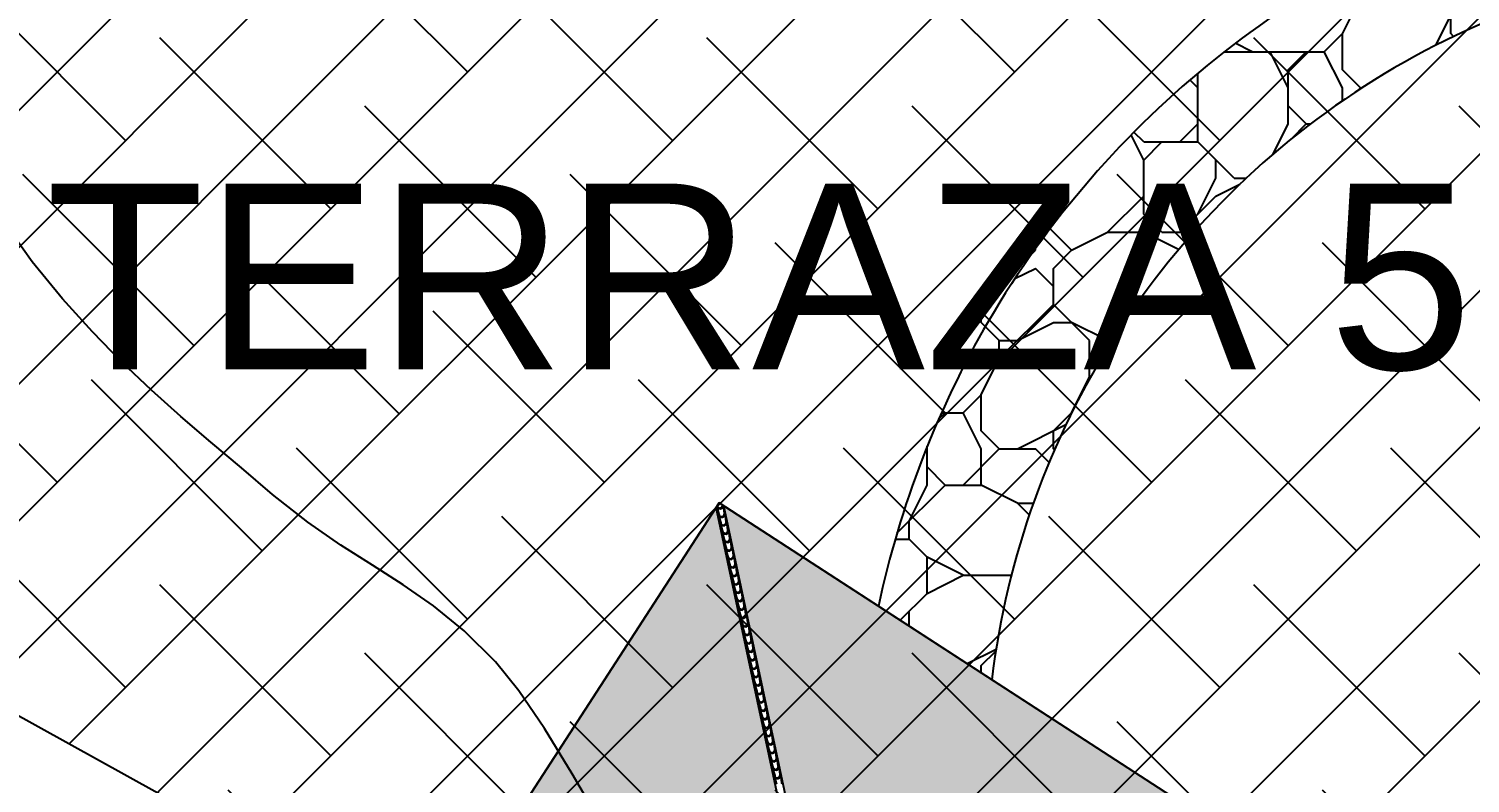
# Model space of a CAD drawing. Header units: millimetres. Extents: x 648844 to 649530, y 1246379 to 1246752.
# Drawn here: x 649079.65 to 649107.59, y 1246566.69 to 1246581.31 of the extents above; entities that cross this region are included whole.
import ezdxf

# ---------------------------------------------------------------- set-up
doc = ezdxf.new("R2010")
doc.units = ezdxf.units.MM
doc.header["$LTSCALE"] = 20
doc.header["$MEASUREMENT"] = 0
doc.linetypes.add('HIDDEN', pattern=[0.375, 0.25, -0.125])
doc.layers.get('0').update_dxf_attribs({"linetype": 'CONTINUOUS'})
for name, color, linetype in [('acera', 8, 'CONTINUOUS'), ('CONT-MJR2', 9, 'CONTINUOUS'), ('quebrada', 5, 'CONTINUOUS'), ('TECHO', 30, 'CONTINUOUS')]:
    doc.layers.add(name, color=color, linetype=linetype)
doc.styles.add('MINIMO', font='arial.ttf', dxfattribs={"height": 3.6})

# ---------------------------------------------------------------- blocks, each defined once
blk = doc.blocks.new('TEJA45')
at = {"layer": 'TECHO'}
for p, q in [((-3.982, -0.467), (-3.986, -0.47)), ((-3.984, -0.446), (-3.973, -0.457)), ((-3.973, -0.457), (-3.982, -0.467)), ((-3.973, -0.457), (-3.873, -0.576)), ((-3.779, -0.481), (-3.897, -0.382)), ((-3.866, -0.488), (-3.885, -0.526)), ((-3.885, -0.526), (-3.879, -0.57)), ((-3.857, -0.498), (-3.871, -0.529)), ((-3.871, -0.529), (-3.866, -0.564)), ((-3.828, -0.469), (-3.866, -0.488)), ((-3.826, -0.484), (-3.857, -0.498)), ((-3.785, -0.475), (-3.829, -0.469)), ((-3.79, -0.488), (-3.826, -0.483)), ((-3.779, -0.5), (-3.791, -0.488)), ((-3.771, -0.473), (-3.779, -0.481)), ((-3.761, -0.483), (-3.779, -0.5)), ((-3.661, -0.599), (-3.779, -0.5)), ((-3.873, -0.576), (-3.877, -0.579)), ((-3.873, -0.576), (-3.864, -0.566)), ((-3.864, -0.585), (-3.867, -0.589)), ((-3.866, -0.564), (-3.854, -0.576)), ((-3.854, -0.576), (-3.864, -0.585)), ((-3.854, -0.576), (-3.755, -0.694)), ((-3.748, -0.606), (-3.767, -0.644)), ((-3.767, -0.644), (-3.761, -0.688)), ((-3.755, -0.694), (-3.759, -0.697)), ((-3.755, -0.694), (-3.746, -0.684)), ((-3.738, -0.616), (-3.753, -0.647)), ((-3.753, -0.647), (-3.748, -0.682)), ((-3.746, -0.703), (-3.749, -0.707)), ((-3.71, -0.587), (-3.748, -0.606)), ((-3.748, -0.682), (-3.736, -0.694)), ((-3.736, -0.694), (-3.746, -0.703)), ((-3.708, -0.602), (-3.738, -0.616)), ((-3.736, -0.694), (-3.637, -0.812)), ((-3.667, -0.593), (-3.71, -0.587)), ((-3.672, -0.606), (-3.708, -0.602)), ((-3.661, -0.618), (-3.672, -0.606)), ((-3.653, -0.591), (-3.661, -0.599)), ((-3.643, -0.601), (-3.661, -0.618)), ((-3.542, -0.717), (-3.661, -0.618)), ((-3.63, -0.724), (-3.649, -0.762)), ((-3.649, -0.762), (-3.643, -0.806)), ((-3.637, -0.812), (-3.641, -0.815)), ((-3.637, -0.812), (-3.628, -0.802)), ((-3.635, -0.765), (-3.63, -0.8)), ((-3.62, -0.734), (-3.634, -0.765)), ((-3.628, -0.821), (-3.631, -0.825)), ((-3.592, -0.706), (-3.63, -0.724)), ((-3.63, -0.8), (-3.618, -0.812)), ((-3.618, -0.812), (-3.628, -0.821)), ((-3.59, -0.72), (-3.62, -0.734)), ((-3.618, -0.812), (-3.519, -0.93)), ((-3.549, -0.711), (-3.592, -0.705)), ((-3.554, -0.724), (-3.59, -0.72)), ((-3.542, -0.736), (-3.554, -0.724)), ((-3.535, -0.709), (-3.542, -0.717)), ((-3.525, -0.719), (-3.542, -0.736)), ((-3.424, -0.836), (-3.542, -0.736)), ((-3.474, -0.824), (-3.512, -0.843)), ((-3.471, -0.838), (-3.502, -0.852)), ((-3.43, -0.829), (-3.474, -0.824)), ((-3.436, -0.843), (-3.471, -0.838)), ((-3.416, -0.828), (-3.424, -0.836)), ((-3.407, -0.837), (-3.424, -0.854)), ((-3.512, -0.843), (-3.531, -0.88)), ((-3.531, -0.88), (-3.525, -0.924)), ((-3.519, -0.93), (-3.522, -0.934)), ((-3.519, -0.93), (-3.509, -0.921)), ((-3.502, -0.852), (-3.516, -0.883)), ((-3.516, -0.883), (-3.512, -0.918)), ((-3.509, -0.94), (-3.513, -0.943)), ((-3.512, -0.918), (-3.5, -0.93)), ((-3.5, -0.93), (-3.509, -0.94)), ((-3.5, -0.93), (-3.401, -1.048)), ((-3.424, -0.854), (-3.436, -0.843)), ((-3.306, -0.954), (-3.424, -0.854)), ((-3.394, -0.961), (-3.413, -0.999)), ((-3.413, -0.998), (-3.407, -1.042)), ((-3.401, -1.048), (-3.404, -1.052)), ((-3.401, -1.048), (-3.391, -1.039)), ((-3.384, -0.97), (-3.398, -1.001)), ((-3.398, -1.001), (-3.394, -1.037)), ((-3.391, -1.058), (-3.395, -1.061)), ((-3.356, -0.942), (-3.394, -0.961)), ((-3.394, -1.036), (-3.382, -1.048)), ((-3.382, -1.048), (-3.391, -1.058)), ((-3.353, -0.956), (-3.384, -0.97)), ((-3.382, -1.048), (-3.283, -1.166)), ((-3.312, -0.948), (-3.356, -0.942)), ((-3.318, -0.961), (-3.353, -0.956)), ((-3.306, -0.973), (-3.318, -0.961)), ((-3.298, -0.946), (-3.306, -0.954)), ((-3.289, -0.955), (-3.306, -0.973)), ((-3.188, -1.072), (-3.306, -0.973)), ((-3.295, -1.117), (-3.289, -1.16)), ((-3.275, -1.079), (-3.294, -1.117)), ((-3.266, -1.089), (-3.28, -1.119)), ((-3.238, -1.06), (-3.275, -1.079)), ((-3.235, -1.074), (-3.266, -1.089)), ((-3.194, -1.066), (-3.238, -1.06)), ((-3.2, -1.079), (-3.235, -1.074)), ((-3.188, -1.091), (-3.2, -1.079)), ((-3.18, -1.064), (-3.188, -1.072)), ((-3.171, -1.073), (-3.188, -1.091)), ((-3.07, -1.19), (-3.188, -1.091)), ((-3.283, -1.166), (-3.286, -1.17)), ((-3.283, -1.166), (-3.273, -1.157)), ((-3.28, -1.119), (-3.275, -1.155)), ((-3.273, -1.176), (-3.277, -1.179)), ((-3.275, -1.155), (-3.264, -1.166)), ((-3.264, -1.166), (-3.273, -1.176)), ((-3.264, -1.166), (-3.164, -1.285)), ((-3.157, -1.197), (-3.176, -1.235)), ((-3.176, -1.235), (-3.17, -1.278)), ((-3.164, -1.285), (-3.168, -1.288)), ((-3.164, -1.285), (-3.155, -1.275)), ((-3.148, -1.207), (-3.162, -1.237)), ((-3.162, -1.237), (-3.157, -1.273)), ((-3.155, -1.294), (-3.159, -1.298)), ((-3.12, -1.178), (-3.157, -1.197)), ((-3.157, -1.273), (-3.145, -1.285)), ((-3.145, -1.285), (-3.155, -1.294)), ((-3.117, -1.193), (-3.148, -1.207)), ((-3.146, -1.285), (-3.046, -1.403)), ((-3.076, -1.184), (-3.12, -1.178)), ((-3.082, -1.197), (-3.117, -1.192)), ((-3.07, -1.209), (-3.082, -1.197)), ((-3.062, -1.182), (-3.07, -1.19)), ((-3.052, -1.191), (-3.07, -1.209)), ((-2.952, -1.308), (-3.07, -1.209)), ((-3.039, -1.315), (-3.058, -1.353)), ((-3.058, -1.353), (-3.052, -1.397)), ((-3.046, -1.403), (-3.037, -1.393)), ((-3.03, -1.325), (-3.044, -1.356)), ((-3.044, -1.356), (-3.039, -1.391)), ((-3.001, -1.296), (-3.039, -1.315)), ((-3.039, -1.391), (-3.027, -1.403)), ((-2.999, -1.311), (-3.03, -1.325)), ((-2.958, -1.302), (-3.001, -1.296)), ((-2.963, -1.315), (-2.999, -1.311)), ((-2.952, -1.327), (-2.964, -1.315)), ((-2.944, -1.3), (-2.952, -1.308)), ((-2.934, -1.31), (-2.952, -1.327)), ((-2.834, -1.426), (-2.952, -1.327)), ((-3.046, -1.403), (-3.05, -1.406)), ((-3.037, -1.412), (-3.04, -1.416)), ((-3.027, -1.403), (-3.037, -1.412)), ((-3.027, -1.403), (-2.928, -1.521)), ((-2.921, -1.433), (-2.94, -1.471)), ((-2.94, -1.471), (-2.934, -1.515)), ((-2.928, -1.521), (-2.932, -1.524)), ((-2.928, -1.521), (-2.919, -1.511)), ((-2.911, -1.443), (-2.926, -1.474)), ((-2.926, -1.474), (-2.921, -1.509)), ((-2.919, -1.53), (-2.922, -1.534)), ((-2.883, -1.415), (-2.921, -1.433)), ((-2.921, -1.509), (-2.909, -1.521)), ((-2.909, -1.521), (-2.919, -1.53)), ((-2.881, -1.429), (-2.911, -1.443)), ((-2.909, -1.521), (-2.81, -1.639)), ((-2.84, -1.42), (-2.883, -1.414)), ((-2.845, -1.433), (-2.881, -1.429)), ((-2.834, -1.445), (-2.845, -1.433)), ((-2.826, -1.418), (-2.834, -1.426)), ((-2.816, -1.428), (-2.834, -1.445)), ((-2.715, -1.544), (-2.834, -1.445)), ((-2.803, -1.552), (-2.822, -1.589)), ((-2.822, -1.589), (-2.816, -1.633)), ((-2.81, -1.639), (-2.813, -1.643)), ((-2.81, -1.639), (-2.8, -1.63)), ((-2.808, -1.592), (-2.803, -1.627)), ((-2.793, -1.561), (-2.807, -1.592)), ((-2.8, -1.648), (-2.804, -1.652)), ((-2.765, -1.533), (-2.803, -1.552)), ((-2.803, -1.627), (-2.791, -1.639)), ((-2.791, -1.639), (-2.8, -1.648)), ((-2.763, -1.547), (-2.793, -1.561)), ((-2.791, -1.639), (-2.692, -1.757)), ((-2.721, -1.538), (-2.765, -1.533)), ((-2.727, -1.552), (-2.763, -1.547)), ((-2.715, -1.563), (-2.727, -1.552)), ((-2.707, -1.537), (-2.715, -1.544)), ((-2.698, -1.546), (-2.715, -1.563)), ((-2.597, -1.663), (-2.715, -1.563)), ((-2.685, -1.67), (-2.704, -1.708)), ((-2.647, -1.651), (-2.685, -1.67)), ((-2.644, -1.665), (-2.675, -1.679)), ((-2.603, -1.657), (-2.647, -1.651)), ((-2.609, -1.67), (-2.644, -1.665)), ((-2.597, -1.682), (-2.609, -1.67)), ((-2.589, -1.655), (-2.597, -1.663)), ((-2.58, -1.664), (-2.597, -1.682)), ((-2.704, -1.707), (-2.698, -1.751)), ((-2.692, -1.757), (-2.695, -1.761)), ((-2.692, -1.757), (-2.682, -1.748)), ((-2.675, -1.679), (-2.689, -1.71)), ((-2.689, -1.71), (-2.685, -1.746)), ((-2.682, -1.767), (-2.686, -1.77)), ((-2.685, -1.745), (-2.673, -1.757)), ((-2.673, -1.757), (-2.682, -1.767)), ((-2.673, -1.757), (-2.574, -1.875)), ((-2.479, -1.781), (-2.597, -1.682)), ((-2.586, -1.826), (-2.58, -1.869)), ((-2.567, -1.788), (-2.585, -1.826)), ((-2.574, -1.875), (-2.577, -1.879)), ((-2.574, -1.875), (-2.564, -1.866)), ((-2.557, -1.798), (-2.571, -1.828)), ((-2.571, -1.828), (-2.567, -1.864)), ((-2.564, -1.885), (-2.568, -1.888)), ((-2.529, -1.769), (-2.567, -1.788)), ((-2.567, -1.864), (-2.555, -1.875)), ((-2.555, -1.875), (-2.564, -1.885)), ((-2.526, -1.783), (-2.557, -1.797)), ((-2.555, -1.875), (-2.455, -1.993)), ((-2.485, -1.775), (-2.529, -1.769)), ((-2.491, -1.788), (-2.526, -1.783)), ((-2.479, -1.8), (-2.491, -1.788)), ((-2.471, -1.773), (-2.479, -1.781)), ((-2.462, -1.782), (-2.479, -1.8)), ((-2.361, -1.899), (-2.479, -1.8)), ((-2.448, -1.906), (-2.467, -1.944)), ((-2.467, -1.944), (-2.462, -1.987)), ((-2.439, -1.916), (-2.453, -1.946)), ((-2.453, -1.946), (-2.448, -1.982)), ((-2.411, -1.887), (-2.448, -1.906)), ((-2.408, -1.901), (-2.439, -1.916)), ((-2.367, -1.893), (-2.411, -1.887)), ((-2.373, -1.906), (-2.408, -1.901)), ((-2.361, -1.918), (-2.373, -1.906)), ((-2.353, -1.891), (-2.361, -1.899)), ((-2.343, -1.9), (-2.361, -1.918)), ((-2.243, -2.017), (-2.361, -1.918)), ((-2.455, -1.993), (-2.459, -1.997)), ((-2.455, -1.993), (-2.446, -1.984)), ((-2.446, -2.003), (-2.45, -2.007)), ((-2.448, -1.982), (-2.437, -1.993)), ((-2.437, -1.993), (-2.446, -2.003)), ((-2.437, -1.993), (-2.337, -2.112)), ((-2.33, -2.024), (-2.349, -2.062)), ((-2.349, -2.062), (-2.343, -2.106)), ((-2.337, -2.112), (-2.341, -2.115)), ((-2.337, -2.112), (-2.328, -2.102)), ((-2.321, -2.034), (-2.335, -2.065)), ((-2.335, -2.065), (-2.33, -2.1)), ((-2.328, -2.121), (-2.331, -2.125)), ((-2.292, -2.005), (-2.33, -2.024)), ((-2.33, -2.1), (-2.318, -2.112)), ((-2.318, -2.112), (-2.328, -2.121)), ((-2.29, -2.02), (-2.321, -2.034)), ((-2.318, -2.112), (-2.219, -2.23)), ((-2.249, -2.011), (-2.292, -2.005)), ((-2.254, -2.024), (-2.29, -2.019)), ((-2.243, -2.036), (-2.255, -2.024)), ((-2.235, -2.009), (-2.243, -2.017)), ((-2.225, -2.019), (-2.243, -2.036)), ((-2.125, -2.135), (-2.243, -2.036)), ((-2.212, -2.142), (-2.231, -2.18)), ((-2.231, -2.18), (-2.225, -2.224)), ((-2.219, -2.23), (-2.223, -2.233)), ((-2.219, -2.23), (-2.21, -2.22)), ((-2.202, -2.152), (-2.217, -2.183)), ((-2.217, -2.183), (-2.212, -2.218)), ((-2.174, -2.123), (-2.212, -2.142)), ((-2.212, -2.218), (-2.2, -2.23)), ((-2.2, -2.23), (-2.21, -2.239)), ((-2.172, -2.138), (-2.202, -2.152)), ((-2.2, -2.23), (-2.101, -2.348)), ((-2.131, -2.129), (-2.174, -2.123)), ((-2.136, -2.142), (-2.172, -2.138)), ((-2.125, -2.154), (-2.136, -2.142)), ((-2.117, -2.127), (-2.125, -2.135)), ((-2.107, -2.137), (-2.125, -2.154)), ((-2.006, -2.253), (-2.125, -2.154)), ((-2.21, -2.239), (-2.213, -2.243)), ((-2.094, -2.26), (-2.113, -2.298)), ((-2.113, -2.298), (-2.107, -2.342)), ((-2.101, -2.348), (-2.105, -2.352)), ((-2.101, -2.348), (-2.092, -2.339)), ((-2.099, -2.301), (-2.094, -2.336)), ((-2.084, -2.27), (-2.098, -2.301)), ((-2.092, -2.357), (-2.095, -2.361)), ((-2.056, -2.242), (-2.094, -2.261)), ((-2.094, -2.336), (-2.082, -2.348)), ((-2.082, -2.348), (-2.092, -2.357)), ((-2.054, -2.256), (-2.084, -2.27)), ((-2.082, -2.348), (-1.983, -2.466)), ((-2.012, -2.247), (-2.056, -2.241)), ((-2.018, -2.261), (-2.054, -2.256)), ((-2.006, -2.272), (-2.018, -2.261)), ((-1.998, -2.245), (-2.006, -2.253)), ((-1.989, -2.255), (-2.006, -2.272)), ((-1.888, -2.372), (-2.006, -2.272)), ((-1.976, -2.379), (-1.995, -2.416)), ((-1.995, -2.416), (-1.989, -2.46)), ((-1.983, -2.466), (-1.986, -2.47)), ((-1.983, -2.466), (-1.973, -2.457)), ((-1.966, -2.388), (-1.98, -2.419)), ((-1.98, -2.419), (-1.976, -2.454)), ((-1.973, -2.476), (-1.977, -2.479)), ((-1.938, -2.36), (-1.976, -2.379)), ((-1.976, -2.454), (-1.964, -2.466)), ((-1.964, -2.466), (-1.973, -2.476)), ((-1.935, -2.374), (-1.966, -2.388)), ((-1.964, -2.466), (-1.865, -2.584)), ((-1.894, -2.366), (-1.938, -2.36)), ((-1.9, -2.379), (-1.935, -2.374)), ((-1.888, -2.39), (-1.9, -2.379)), ((-1.88, -2.364), (-1.888, -2.372)), ((-1.871, -2.373), (-1.888, -2.39)), ((-1.77, -2.49), (-1.888, -2.39)), ((-1.858, -2.497), (-1.876, -2.535)), ((-1.848, -2.506), (-1.862, -2.537)), ((-1.82, -2.478), (-1.858, -2.497)), ((-1.817, -2.492), (-1.848, -2.506)), ((-1.776, -2.484), (-1.82, -2.478)), ((-1.782, -2.497), (-1.817, -2.492)), ((-1.77, -2.509), (-1.782, -2.497)), ((-1.762, -2.482), (-1.77, -2.49)), ((-1.753, -2.491), (-1.77, -2.509)), ((-1.652, -2.608), (-1.77, -2.509)), ((-1.877, -2.535), (-1.871, -2.578)), ((-1.865, -2.584), (-1.868, -2.588)), ((-1.865, -2.584), (-1.855, -2.575)), ((-1.862, -2.537), (-1.858, -2.573)), ((-1.855, -2.594), (-1.859, -2.597)), ((-1.858, -2.572), (-1.846, -2.584)), ((-1.846, -2.584), (-1.855, -2.594)), ((-1.846, -2.584), (-1.747, -2.702)), ((-1.739, -2.615), (-1.758, -2.653)), ((-1.758, -2.653), (-1.753, -2.696)), ((-1.747, -2.702), (-1.75, -2.706)), ((-1.747, -2.702), (-1.737, -2.693)), ((-1.73, -2.625), (-1.744, -2.655)), ((-1.744, -2.655), (-1.739, -2.691)), ((-1.737, -2.712), (-1.741, -2.715)), ((-1.702, -2.596), (-1.739, -2.615)), ((-1.739, -2.691), (-1.728, -2.702)), ((-1.728, -2.702), (-1.737, -2.712)), ((-1.699, -2.61), (-1.73, -2.625)), ((-1.728, -2.702), (-1.628, -2.821)), ((-1.658, -2.602), (-1.702, -2.596)), ((-1.664, -2.615), (-1.699, -2.61)), ((-1.652, -2.627), (-1.664, -2.615)), ((-1.644, -2.6), (-1.652, -2.608)), ((-1.635, -2.609), (-1.652, -2.627)), ((-1.534, -2.726), (-1.652, -2.627)), ((-1.621, -2.733), (-1.64, -2.771)), ((-1.64, -2.771), (-1.634, -2.815)), ((-1.612, -2.743), (-1.626, -2.773)), ((-1.626, -2.773), (-1.621, -2.809)), ((-1.583, -2.714), (-1.621, -2.733)), ((-1.581, -2.729), (-1.612, -2.743)), ((-1.54, -2.72), (-1.584, -2.714)), ((-1.546, -2.733), (-1.581, -2.728)), ((-1.534, -2.745), (-1.546, -2.733)), ((-1.526, -2.718), (-1.534, -2.726)), ((-1.516, -2.728), (-1.534, -2.745)), ((-1.416, -2.844), (-1.534, -2.745)), ((-1.628, -2.821), (-1.632, -2.824)), ((-1.628, -2.821), (-1.619, -2.811)), ((-1.619, -2.83), (-1.622, -2.834)), ((-1.621, -2.809), (-1.609, -2.821)), ((-1.609, -2.821), (-1.619, -2.83)), ((-1.609, -2.821), (-1.51, -2.939)), ((-1.503, -2.851), (-1.522, -2.889)), ((-1.522, -2.889), (-1.516, -2.933)), ((-1.51, -2.939), (-1.514, -2.942)), ((-1.51, -2.939), (-1.501, -2.929)), ((-1.493, -2.861), (-1.508, -2.892)), ((-1.508, -2.892), (-1.503, -2.927)), ((-1.501, -2.948), (-1.504, -2.952)), ((-1.465, -2.832), (-1.503, -2.851)), ((-1.503, -2.927), (-1.491, -2.939)), ((-1.491, -2.939), (-1.501, -2.948)), ((-1.463, -2.847), (-1.494, -2.861)), ((-1.491, -2.939), (-1.392, -3.057)), ((-1.422, -2.838), (-1.465, -2.832)), ((-1.427, -2.851), (-1.463, -2.847)), ((-1.416, -2.863), (-1.427, -2.851)), ((-1.408, -2.836), (-1.416, -2.844)), ((-1.398, -2.846), (-1.416, -2.863)), ((-1.297, -2.962), (-1.416, -2.863)), ((-1.385, -2.969), (-1.404, -3.007)), ((-1.404, -3.007), (-1.398, -3.051)), ((-1.392, -3.057), (-1.396, -3.06)), ((-1.392, -3.057), (-1.383, -3.047)), ((-1.375, -2.979), (-1.39, -3.01)), ((-1.39, -3.01), (-1.385, -3.045)), ((-1.383, -3.066), (-1.386, -3.07)), ((-1.347, -2.951), (-1.385, -2.969)), ((-1.385, -3.045), (-1.373, -3.057)), ((-1.373, -3.057), (-1.383, -3.066)), ((-1.345, -2.965), (-1.375, -2.979)), ((-1.373, -3.057), (-1.274, -3.175)), ((-1.303, -2.956), (-1.347, -2.95)), ((-1.309, -2.969), (-1.345, -2.965)), ((-1.298, -2.981), (-1.309, -2.969)), ((-1.29, -2.954), (-1.298, -2.962)), ((-1.28, -2.964), (-1.298, -2.981)), ((-1.179, -3.081), (-1.297, -2.981)), ((-1.229, -3.069), (-1.267, -3.088)), ((-1.185, -3.075), (-1.229, -3.069)), ((-1.171, -3.073), (-1.179, -3.081)), ((-1.267, -3.088), (-1.286, -3.125)), ((-1.286, -3.125), (-1.28, -3.169)), ((-1.274, -3.175), (-1.277, -3.179)), ((-1.274, -3.175), (-1.264, -3.166)), ((-1.257, -3.097), (-1.271, -3.128)), ((-1.271, -3.128), (-1.267, -3.163)), ((-1.264, -3.185), (-1.268, -3.188)), ((-1.267, -3.163), (-1.255, -3.175)), ((-1.255, -3.175), (-1.264, -3.185)), ((-1.226, -3.083), (-1.257, -3.097)), ((-1.255, -3.175), (-1.156, -3.293)), ((-1.191, -3.088), (-1.226, -3.083)), ((-1.179, -3.099), (-1.191, -3.088)), ((-1.162, -3.082), (-1.179, -3.099)), ((-1.061, -3.199), (-1.179, -3.099)), ((-1.149, -3.206), (-1.168, -3.244)), ((-1.168, -3.243), (-1.162, -3.287)), ((-1.156, -3.293), (-1.159, -3.297)), ((-1.156, -3.293), (-1.146, -3.284)), ((-1.139, -3.215), (-1.153, -3.246)), ((-1.153, -3.246), (-1.149, -3.282)), ((-1.146, -3.303), (-1.15, -3.306)), ((-1.111, -3.187), (-1.149, -3.206)), ((-1.149, -3.281), (-1.137, -3.293)), ((-1.137, -3.293), (-1.146, -3.303)), ((-1.108, -3.201), (-1.139, -3.215)), ((-1.137, -3.293), (-1.038, -3.411)), ((-1.067, -3.193), (-1.111, -3.187)), ((-1.073, -3.206), (-1.108, -3.201)), ((-1.061, -3.218), (-1.073, -3.206)), ((-1.053, -3.191), (-1.061, -3.199)), ((-1.044, -3.2), (-1.061, -3.218)), ((-0.943, -3.317), (-1.061, -3.218)), ((-1.03, -3.324), (-1.049, -3.362)), ((-1.021, -3.334), (-1.035, -3.364)), ((-0.993, -3.305), (-1.03, -3.324)), ((-0.99, -3.319), (-1.021, -3.334)), ((-0.949, -3.311), (-0.993, -3.305)), ((-0.955, -3.324), (-0.99, -3.319)), ((-0.943, -3.336), (-0.955, -3.324)), ((-0.935, -3.309), (-0.943, -3.317)), ((-0.926, -3.318), (-0.943, -3.336)), ((-0.825, -3.435), (-0.943, -3.336)), ((-1.05, -3.362), (-1.044, -3.405)), ((-1.038, -3.411), (-1.041, -3.415)), ((-1.038, -3.411), (-1.028, -3.402)), ((-1.035, -3.364), (-1.03, -3.4)), ((-1.028, -3.421), (-1.032, -3.424)), ((-1.03, -3.4), (-1.019, -3.411)), ((-1.019, -3.411), (-1.028, -3.421)), ((-1.019, -3.411), (-0.919, -3.53)), ((-0.912, -3.442), (-0.931, -3.48)), ((-0.931, -3.48), (-0.925, -3.523)), ((-0.919, -3.53), (-0.923, -3.533)), ((-0.919, -3.53), (-0.91, -3.52)), ((-0.903, -3.452), (-0.917, -3.482)), ((-0.917, -3.482), (-0.912, -3.518)), ((-0.91, -3.539), (-0.914, -3.543)), ((-0.875, -3.423), (-0.912, -3.442)), ((-0.912, -3.518), (-0.9, -3.53)), ((-0.9, -3.53), (-0.91, -3.539)), ((-0.872, -3.438), (-0.903, -3.452)), ((-0.901, -3.53), (-0.801, -3.648)), ((-0.831, -3.429), (-0.875, -3.423)), ((-0.837, -3.442), (-0.872, -3.437)), ((-0.825, -3.454), (-0.837, -3.442)), ((-0.817, -3.427), (-0.825, -3.435)), ((-0.807, -3.436), (-0.825, -3.454)), ((-0.707, -3.553), (-0.825, -3.454)), ((-0.794, -3.56), (-0.813, -3.598)), ((-0.813, -3.598), (-0.807, -3.642)), ((-0.785, -3.57), (-0.799, -3.601)), ((-0.799, -3.601), (-0.794, -3.636)), ((-0.756, -3.541), (-0.794, -3.56)), ((-0.754, -3.556), (-0.785, -3.57)), ((-0.713, -3.547), (-0.756, -3.541)), ((-0.718, -3.56), (-0.754, -3.556)), ((-0.707, -3.572), (-0.719, -3.56)), ((-0.699, -3.545), (-0.707, -3.553)), ((-0.689, -3.555), (-0.707, -3.572)), ((-0.589, -3.671), (-0.707, -3.572)), ((-0.801, -3.648), (-0.805, -3.651)), ((-0.801, -3.648), (-0.792, -3.638)), ((-0.792, -3.657), (-0.795, -3.661)), ((-0.794, -3.636), (-0.782, -3.648)), ((-0.782, -3.648), (-0.792, -3.657)), ((-0.782, -3.648), (-0.683, -3.766)), ((-0.676, -3.678), (-0.695, -3.716)), ((-0.695, -3.716), (-0.689, -3.76)), ((-0.683, -3.766), (-0.687, -3.769)), ((-0.683, -3.766), (-0.674, -3.756)), ((-0.666, -3.688), (-0.681, -3.719)), ((-0.681, -3.719), (-0.676, -3.754)), ((-0.674, -3.775), (-0.677, -3.779)), ((-0.638, -3.66), (-0.676, -3.678)), ((-0.676, -3.754), (-0.664, -3.766)), ((-0.664, -3.766), (-0.674, -3.775)), ((-0.636, -3.674), (-0.666, -3.688)), ((-0.664, -3.766), (-0.565, -3.884)), ((-0.595, -3.665), (-0.638, -3.659)), ((-0.6, -3.678), (-0.636, -3.674)), ((-0.589, -3.69), (-0.6, -3.678)), ((-0.581, -3.663), (-0.589, -3.671)), ((-0.571, -3.673), (-0.589, -3.69)), ((-0.47, -3.789), (-0.589, -3.69)), ((-0.558, -3.797), (-0.577, -3.834)), ((-0.577, -3.834), (-0.571, -3.878)), ((-0.565, -3.884), (-0.568, -3.888)), ((-0.565, -3.884), (-0.555, -3.875)), ((-0.563, -3.837), (-0.558, -3.872)), ((-0.548, -3.806), (-0.562, -3.837)), ((-0.555, -3.893), (-0.559, -3.897)), ((-0.52, -3.778), (-0.558, -3.797)), ((-0.558, -3.872), (-0.546, -3.884)), ((-0.546, -3.884), (-0.555, -3.893)), ((-0.518, -3.792), (-0.548, -3.806)), ((-0.546, -3.884), (-0.447, -4.002)), ((-0.476, -3.783), (-0.52, -3.778)), ((-0.482, -3.797), (-0.518, -3.792)), ((-0.47, -3.808), (-0.482, -3.797)), ((-0.462, -3.782), (-0.47, -3.789)), ((-0.453, -3.791), (-0.47, -3.808)), ((-0.352, -3.908), (-0.47, -3.808)), ((-0.402, -3.896), (-0.44, -3.915)), ((-0.399, -3.91), (-0.43, -3.924)), ((-0.358, -3.902), (-0.402, -3.896)), ((-0.364, -3.915), (-0.399, -3.91)), ((-0.344, -3.9), (-0.352, -3.908)), ((-0.335, -3.909), (-0.352, -3.927)), ((-0.44, -3.915), (-0.459, -3.953)), ((-0.459, -3.952), (-0.453, -3.996)), ((-0.447, -4.002), (-0.45, -4.006)), ((-0.447, -4.002), (-0.437, -3.993)), ((-0.43, -3.924), (-0.444, -3.955)), ((-0.444, -3.955), (-0.44, -3.991)), ((-0.437, -4.012), (-0.441, -4.015)), ((-0.44, -3.99), (-0.428, -4.002)), ((-0.428, -4.002), (-0.437, -4.012)), ((-0.428, -4.002), (-0.329, -4.12)), ((-0.352, -3.927), (-0.364, -3.915)), ((-0.234, -4.026), (-0.352, -3.927)), ((-0.341, -4.071), (-0.335, -4.114)), ((-0.322, -4.033), (-0.34, -4.071)), ((-0.329, -4.12), (-0.332, -4.124)), ((-0.329, -4.12), (-0.319, -4.111)), ((-0.312, -4.042), (-0.326, -4.073)), ((-0.326, -4.073), (-0.322, -4.109)), ((-0.319, -4.13), (-0.323, -4.133)), ((-0.284, -4.014), (-0.322, -4.033)), ((-0.322, -4.109), (-0.31, -4.12)), ((-0.31, -4.12), (-0.319, -4.13)), ((-0.281, -4.028), (-0.312, -4.042)), ((-0.31, -4.12), (-0.21, -4.238)), ((-0.24, -4.02), (-0.284, -4.014)), ((-0.246, -4.033), (-0.281, -4.028)), ((-0.234, -4.045), (-0.246, -4.033)), ((-0.226, -4.018), (-0.234, -4.026)), ((-0.217, -4.027), (-0.234, -4.045)), ((-0.116, -4.144), (-0.234, -4.045)), ((-0.203, -4.151), (-0.222, -4.189)), ((-0.222, -4.189), (-0.217, -4.232)), ((-0.194, -4.161), (-0.208, -4.191)), ((-0.208, -4.191), (-0.203, -4.227)), ((-0.166, -4.132), (-0.203, -4.151)), ((-0.163, -4.146), (-0.194, -4.161)), ((-0.122, -4.138), (-0.166, -4.132)), ((-0.128, -4.151), (-0.163, -4.146)), ((-0.116, -4.163), (-0.128, -4.151)), ((-0.108, -4.136), (-0.116, -4.144)), ((-0.099, -4.145), (-0.116, -4.163)), ((0, -4.26), (-0.116, -4.163)), ((-0.21, -4.238), (-0.214, -4.242)), ((-0.21, -4.238), (-0.201, -4.229)), ((-0.201, -4.248), (-0.205, -4.251)), ((-0.203, -4.227), (-0.192, -4.238)), ((-0.192, -4.238), (-0.201, -4.248)), ((-0.192, -4.238), (-0.098, -4.35)), ((-0.085, -4.269), (-0.104, -4.307)), ((-0.104, -4.307), (-0.098, -4.35)), ((-0.076, -4.279), (-0.09, -4.31)), ((-0.09, -4.31), (-0.085, -4.345)), ((-0.086, -4.35), (-0.083, -4.347)), ((-0.047, -4.25), (-0.085, -4.269)), ((-0.085, -4.345), (-0.08, -4.35)), ((-0.045, -4.265), (-0.076, -4.279)), ((-0.004, -4.256), (-0.047, -4.25)), ((-0.009, -4.269), (-0.045, -4.264)), ((0, -4.279), (-0.01, -4.269))]:
    blk.add_line(p, q, dxfattribs=at)

msp = doc.modelspace()

# ---------------------------------------------------------------- hatches: boundary and pattern name
h = msp.add_hatch()
h.set_pattern_fill('ANSI38', color=3, scale=15, style=0)
h.set_pattern_definition([(45, (-526.4316, -3378.3679), (-1.3258252147, 1.3258252147), []), (135, (-526.4316, -3378.3679), (-3.9774756442, 1.3258252147), [4.6875, -2.8125])])
h.paths.add_polyline_path([(649074.645, 1246583.564), (649094.243, 1246613.456), (649153.413, 1246584.501), (649133.486, 1246559.317), (649131.764, 1246538.992), (649068.283, 1246574.182)])
h.paths.add_polyline_path([(649079.063, 1246573.737), (649108.559, 1246573.737), (649108.559, 1246579.229), (649079.063, 1246579.229)], flags=24)
h = msp.add_hatch()
h.set_pattern_fill('ANSI31', color=2, scale=20, style=0)
h.set_pattern_definition([(45, (-526.4316, -3378.368), (-1.767766953, 1.767766953), [])])
edge = h.paths.add_edge_path()
edge.add_line((649057.852, 1246574.732), (649143.484, 1246525.396))
edge.add_line((649021.465, 1246521.521), (649057.852, 1246574.732))
edge.add_line((649021.465, 1246521.521), (649126.013, 1246470.828))
edge.add_line((649143.484, 1246525.396), (649148.028, 1246486.904))
h.paths.add_polyline_path([(649085.833, 1246502.103), (649115.307, 1246502.103), (649115.307, 1246507.529), (649085.833, 1246507.529)], flags=24)
at = {"layer": 'acera'}
h = msp.add_hatch(dxfattribs=at)
h.set_pattern_fill('PETRA11', color=254, scale=7, style=0, pattern_type=2)
h.set_pattern_definition([(0, (2687.656, -252.1344), (7, 7), [2.1, -2.45, 0.35, -2.1]), (0, (2690.456, -250.7344), (7, 7), [0.35, -1.75, 1.4, -3.5]), (0, (2691.506, -250.3844), (7, 7), [0.35, -6.65]), (0, (2688.356, -250.0344), (7, 7), [1.4, -5.6]), (0, (2687.656, -249.3344), (7, 7), [0.7, -6.3]), (0, (2692.556, -248.6344), (7, 7), [0.7, -0.35, 0.35, -5.6]), (0, (2689.756, -248.2844), (7, 7), [1.05, -5.95]), (0, (2688.006, -247.5844), (7, 7), [0.7, -6.3]), (0, (2690.806, -246.8844), (7, 7), [0.35, -2.1, 1.05, -3.5]), (0, (2689.406, -246.5344), (7, 7), [0.7, -6.3]), (0, (2691.856, -246.1844), (7, 7), [0.7, -6.3]), (0, (2690.456, -245.8344), (7, 7), [0.7, -6.3]), (0, (2693.256, -245.4844), (7, 7), [0.7, -6.3]), (90, (2687.306, -252.1344), (-7, 7), [1.4, -0.35, 0.7, -2.8, 1.4, -0.35]), (90, (2687.656, -247.5844), (-7, 7), [0.35, -6.65]), (90, (2688.706, -249.6844), (-7, 7), [0.7, -1.4, 0.35, -4.55]), (90, (2689.056, -248.6344), (-7, 7), [0.7, -1.4, 1.05, -3.85]), (90, (2690.106, -250.3844), (-7, 7), [0.35, -3.5, 0.7, -0.35, 0.7, -1.4]), (90, (2690.456, -251.0844), (-7, 7), [0.35, -6.65]), (90, (2691.156, -248.9844), (-7, 7), [0.35, -0.35, 1.05, -5.25]), (90, (2691.506, -250.0344), (-7, 7), [0.7, -2.8, 0.35, -0.35, 0.35, -2.45]), (90, (2692.206, -251.7844), (-7, 7), [1.05, -5.95]), (90, (2692.906, -246.5344), (-7, 7), [0.35, -0.35, 0.35, -5.95]), (90, (2693.256, -248.2844), (-7, 7), [1.05, -5.95]), (90, (2694.131, -248.8094), (-7, 7), [0.35, -6.65]), (45, (2689.756, -252.1344), (8e-16, 7), [0.49497, -9.404524937]), (45, (2689.056, -245.4844), (8e-16, 7), [0.49497, -1.48491, 1.48491, -6.434704937]), (45, (2689.756, -246.5344), (8e-16, 7), [0.98994, -2.4748738, 0.49497, -5.939711137]), (45, (2691.156, -246.8844), (8e-16, 7), [0.98994, -3.464825, 0.49497, -4.949759937]), (45, (2688.356, -250.0344), (8e-16, 7), [0.49497, -9.404524937]), (45, (2690.106, -250.0344), (8e-16, 7), [1.484924, -8.414570937]), (45, (2691.506, -249.3344), (8e-16, 7), [0.49497, -2.969848, 0.49497, -5.939706937]), (45, (2692.556, -248.6344), (8e-16, 7), [0.98994, -8.909554937]), (45, (2693.956, -248.6344), (8e-16, 7), [0.98994, -8.909554937]), (45, (2693.956, -250.7344), (8e-16, 7), [0.49497, -9.404524937]), (45, (2693.256, -247.2344), (8e-16, 7), [0.49497, -9.404524937]), (45, (2692.556, -246.1844), (8e-16, 7), [0.49497, -9.404524937]), (45, (2693.956, -245.4844), (8e-16, 7), [0.49497, -9.404524937]), (45, (2687.306, -245.4844), (8e-16, 7), [0.49497, -9.404524937]), (45, (2690.806, -248.2844), (8e-16, 7), [0.49497, -9.404524937]), (45, (2691.506, -245.4844), (8e-16, 7), [0.49497, -3.464825, 0.49497, -5.444729937]), (45, (2688.356, -249.3344), (8e-16, 7), [0.98994, -8.909554937]), (45, (2688.356, -247.5844), (8e-16, 7), [1.48491, -8.414584937]), (135, (2687.656, -249.3344), (-7, 8e-16), [0.74249, -9.157004937]), (135, (2691.506, -249.6844), (-7, 8e-16), [0.49497, -9.404524937]), (135, (2693.606, -248.6344), (-7, 8e-16), [0.49497, -9.404524937]), (135, (2691.156, -247.2344), (-7, 8e-16), [0.49497, -9.404524937]), (135, (2691.506, -246.1844), (-7, 8e-16), [0.49497, -9.404524937]), (135, (2690.456, -245.8344), (-7, 8e-16), [0.49497, -9.404524937]), (135, (2691.856, -246.1844), (-7, 8e-16), [0.49497, -9.404524937]), (135, (2687.656, -250.3844), (-7, 8e-16), [0.49497, -9.404524937]), (135, (2689.056, -247.9344), (-7, 8e-16), [0.49497, -9.404524937]), (135, (2689.056, -250.0344), (-7, 8e-16), [0.98994, -8.909554937]), (135, (2690.456, -250.7344), (-7, 8e-16), [0.98994, -8.909554937]), (135, (2693.256, -246.8844), (-7, 8e-16), [0.98994, -8.909554937]), (135, (2691.156, -248.6344), (-7, 8e-16), [0.49497, -9.404524937]), (135, (2692.206, -250.7344), (-7, 8e-16), [0.98994, -5.939696, 0.49497, -2.474888937]), (135, (2688.006, -247.5844), (-7, 8e-16), [0.98994, -1.9798989, 0.98994, -5.939716037]), (135, (2687.306, -251.4344), (-7, 8e-16), [0.9898, -2.4752, 0.9898, -2.4752, 0.4949, -2.474594937]), (26.56505118, (2689.7562, -250.0344), (7, 4e-10), [1.5652, -0.7826, 0.7826, -12.522075839]), (26.56505118, (2690.8062, -245.8344), (7, 4e-10), [1.5652, -14.08727584]), (26.56505118, (2690.8062, -250.7344), (7, 4e-10), [0.7826, -14.86987584]), (26.56505118, (2687.6562, -250.3844), (7, 4e-10), [0.7826, -14.86987584]), (26.56505118, (2689.0562, -248.6344), (7, 4e-10), [0.7826, -14.86987584]), (26.56505118, (2687.6562, -247.9344), (7, 4e-10), [0.7826, -14.86987584]), (63.43494882, (2688.7062, -247.2344), (4e-10, 7), [0.7826, -14.86987584]), (63.43494882, (2691.1562, -247.2344), (4e-10, 7), [0.7826, -14.86987584]), (63.43494882, (2691.8562, -252.1344), (4e-10, 7), [0.7826, -14.86987584]), (63.43494882, (2687.3062, -248.2844), (4e-10, 7), [0.7826, -14.86987584]), (63.43494882, (2690.1062, -251.7844), (4e-10, 7), [0.7826, -5.4782, 0.7826, -8.609075839]), (116.56505118, (2689.0562, -245.8344), (-4e-10, 7), [0.7826, -14.86987584]), (116.56505118, (2693.2562, -247.2344), (-4e-10, 7), [0.7826, -14.86987584]), (116.56505118, (2690.1062, -245.8344), (-4e-10, 7), [0.7826, -14.86987584]), (116.56505118, (2687.3062, -249.6844), (-4e-10, 7), [0.7826, -14.86987584]), (153.43494882, (2692.5562, -250.7344), (-7, 4e-10), [0.7826, -14.86987584]), (153.43494882, (2693.9562, -248.9844), (-7, 4e-10), [0.7826, -14.86987584]), (153.43494882, (2689.7562, -248.2844), (-7, 4e-10), [0.7826, -14.86987584]), (153.43494882, (2690.8062, -246.8844), (-7, 4e-10), [0.7826, -14.86987584]), (153.43494882, (2693.2562, -245.4844), (-7, 4e-10), [0.7826, -14.86987584]), (153.43494882, (2688.3562, -252.1344), (-7, 4e-10), [1.1739, -14.47857584])])
h.paths.add_polyline_path([(649119.441, 1246581.829), (649121.103, 1246583.515, 0.143195), (649110.732, 1246584.48), (649108.575, 1246583.925, -0.000305), (649108.577, 1246583.915, 0.000305), (649108.575, 1246583.925, 0.18371), (649098.249, 1246575.648, -0.004663), (649098.122, 1246575.7), (649097.02, 1246573.126, 0.040576), (649096.116, 1246570.122), (649098.314, 1246568.697, -0.47916)])
at = {"layer": 'TECHO'}
h = msp.add_hatch(dxfattribs=at)
h.set_pattern_fill('SPANTILE', color=254, scale=0.205, angle=397.3057, style=0, pattern_type=2)
h.set_pattern_definition([(142.072991, (649059.334816, 1246611.284136), (1.9526056086, -1.510283638), [0.18931176, -4.5434808]), (237.0427, (649059.18549, 1246611.4005), (-0.2835335, -0.06048774), [0.0164, -0.1886]), (57.0427, (649059.0602, 1246611.2374), (0.2835335, 0.06048774), [0.0574, -0.1476]), (327.0427, (649059.09143, 1246611.28557), (0.06048774, -0.2835335), [0.0205, -0.1845]), (147.0427, (649059.18, 1246611.3845), (-0.06048774, 0.2835335), [0.0205, -0.1845]), (57.0427, (649059.1628, 1246611.39566), (0.2835335, 0.06048774), [0.0164, -0.1886]), (57.0427, (649059.07397, 1246611.22849), (0.2835335, 0.06048774), [0.041, -0.164]), (332.012391, (649059.09627, 1246611.26289), (2.1756494039, -1.1662654077), [0.18931176, -4.5434808]), (4.346591, (649059.1048705, 1246611.257314), (-4.3739779244, -0.3402455695), [0.05412164, -5.35803375]), (38.60779, (649059.158836, 1246611.261416), (0.39505612, 0.23249861), [0.0518613, -0.5964055]), (75.47759, (649059.19936, 1246611.293776), (-0.05103545, -0.455543985), [0.0518613, -0.5964055]), (109.738791, (649059.2123674, 1246611.343981), (-1.4743865262, 4.1320254479), [0.05412164, -5.35803375]), (36.817791, (649059.152372, 1246611.277823), (-1.914795109, -1.4460238462), [0.0415094, -4.10942426]), (77.267591, (649059.185602, 1246611.302698), (0.5387073578, 2.3382086425), [0.0415094, -4.10942426]), (109.637291, (649059.1947505, 1246611.343187), (-1.1209068584, 3.1699042488), [0.04387184, -4.3433196]), (4.448091, (649059.108632, 1246611.27442), (-3.351366421, -0.270311384), [0.04387184, -4.3433196])])
h.paths.add_polyline_path([(649088.355, 1246564.912), (649094.225, 1246566.164), (649092.973, 1246572.034)])
h = msp.add_hatch(dxfattribs=at)
h.set_pattern_fill('SPANTILE', color=254, scale=0.205, angle=127.3057, style=0, pattern_type=2)
h.set_pattern_definition([(62.012391, (649152.150476, 1246550.6381305), (-1.1662654077, -2.1756494039), [0.18931176, -4.5434808]), (327.0427, (649152.23932, 1246550.8053), (0.2835335, 0.06048774), [0.0164, -0.1886]), (147.0427, (649152.42025, 1246550.70754), (-0.2835335, -0.06048774), [0.0574, -0.1476]), (237.0427, (649152.37209, 1246550.73877), (0.06048774, -0.2835335), [0.0205, -0.1845]), (57.0427, (649152.25085, 1246550.79294), (-0.06048774, 0.2835335), [0.0205, -0.1845]), (147.0427, (649152.262, 1246550.81014), (-0.2835335, -0.06048774), [0.0164, -0.1886]), (147.0427, (649152.41133, 1246550.69378), (-0.2835335, -0.06048774), [0.041, -0.164]), (232.072991, (649152.376925, 1246550.716084), (-1.510283638, -1.9526056086), [0.18931176, -4.5434808]), (199.738791, (649152.3713485, 1246550.707483), (4.1320254479, 1.4743865262), [0.05412164, -5.35803375]), (165.47759, (649152.32041, 1246550.689205), (-0.455543985, 0.05103545), [0.0518613, -0.5964055]), (128.60779, (649152.2702, 1246550.70221), (0.232498607, -0.39505612), [0.0518613, -0.5964055]), (94.346591, (649152.237842, 1246550.742736), (-0.3402455695, 4.3739779244), [0.05412164, -5.35803375]), (167.267591, (649152.319613, 1246550.706822), (2.3382086425, -0.5387073578), [0.0415094, -4.10942426]), (126.817791, (649152.279124, 1246550.71597), (-1.4460238462, 1.914795109), [0.0415094, -4.10942426]), (94.448091, (649152.254249, 1246550.7492), (-0.270311384, 3.351366421), [0.04387184, -4.3433196]), (199.637291, (649152.360933, 1246550.721565), (3.1699042488, 1.1209068584), [0.04387184, -4.3433196])])
h.paths.add_polyline_path([(649096.846, 1246564.554), (649102.759, 1246565.815), (649093.12, 1246572.065), (649094.381, 1246566.152)])

# ---------------------------------------------------------------- linework, layer by layer
at = {"color": 7}
msp.add_lwpolyline([(649074.645, 1246583.564), (649094.243, 1246613.456), (649153.413, 1246584.501), (649133.486, 1246559.317), (649131.764, 1246538.992), (649068.283, 1246574.182), (649074.645, 1246583.564)], dxfattribs=at)
at = {"color": 254}
msp.add_lwpolyline([(649088.298, 1246564.823), (649093.031, 1246572.123), (649102.848, 1246565.758), (649098.115, 1246558.458), (649088.298, 1246564.823)], dxfattribs=at)
at = {"layer": 'acera', "color": 254}
for centre, radius, start, end in [((649114.296, 1246566.209), 18.617, 107.8986, 149.5375), ((649114.156, 1246566.771), 15.958, 70.6617, 173.0692), ((649114.478, 1246566.21), 18.773, 149.8211, 167.9729)]:
    msp.add_arc(centre, radius, start, end, dxfattribs=at)
at = {"layer": 'CONT-MJR2', "elevation": 35, "flags": 128}
msp.add_lwpolyline([(649090.756, 1246565.891), (649090.181, 1246566.875), (649089.643, 1246567.748), (649089.146, 1246568.481), (649088.691, 1246569.045), (649088.085, 1246569.642), (649087.493, 1246570.126), (649086.904, 1246570.536), (649086.308, 1246570.916), (649085.694, 1246571.307), (649085.053, 1246571.75), (649084.373, 1246572.289), (649083.768, 1246572.801), (649083.177, 1246573.299), (649082.596, 1246573.798), (649082.022, 1246574.311), (649081.451, 1246574.853), (649080.879, 1246575.439), (649080.301, 1246576.083), (649079.714, 1246576.8), (649079.189, 1246577.532)], dxfattribs=at)
at = {"layer": 'TECHO', "color": 254}
for p, q in [((649093.031, 1246572.123), (649088.298, 1246564.823)), ((649088.298, 1246564.823), (649093.031, 1246572.123)), ((649094.225, 1246566.164), (649092.973, 1246572.034)), ((649102.848, 1246565.758), (649093.031, 1246572.123)), ((649094.381, 1246566.152), (649093.12, 1246572.065))]:
    msp.add_line(p, q, dxfattribs=at)

# ---------------------------------------------------------------- block references
at = {"color": 254, "rotation": 147.0426913805477}
msp.add_blockref('TEJA45', (649090.664, 1246568.473), dxfattribs=at)

# ---------------------------------------------------------------- texts
at = {"layer": 'quebrada', "color": 10, "linetype": 'HIDDEN', "ltscale": 2, "style": 'MINIMO'}
msp.add_text('TERRAZA 5', height=3.6, dxfattribs=at).set_placement((649079.978, 1246574.714))

doc.saveas('drawing.dxf')
